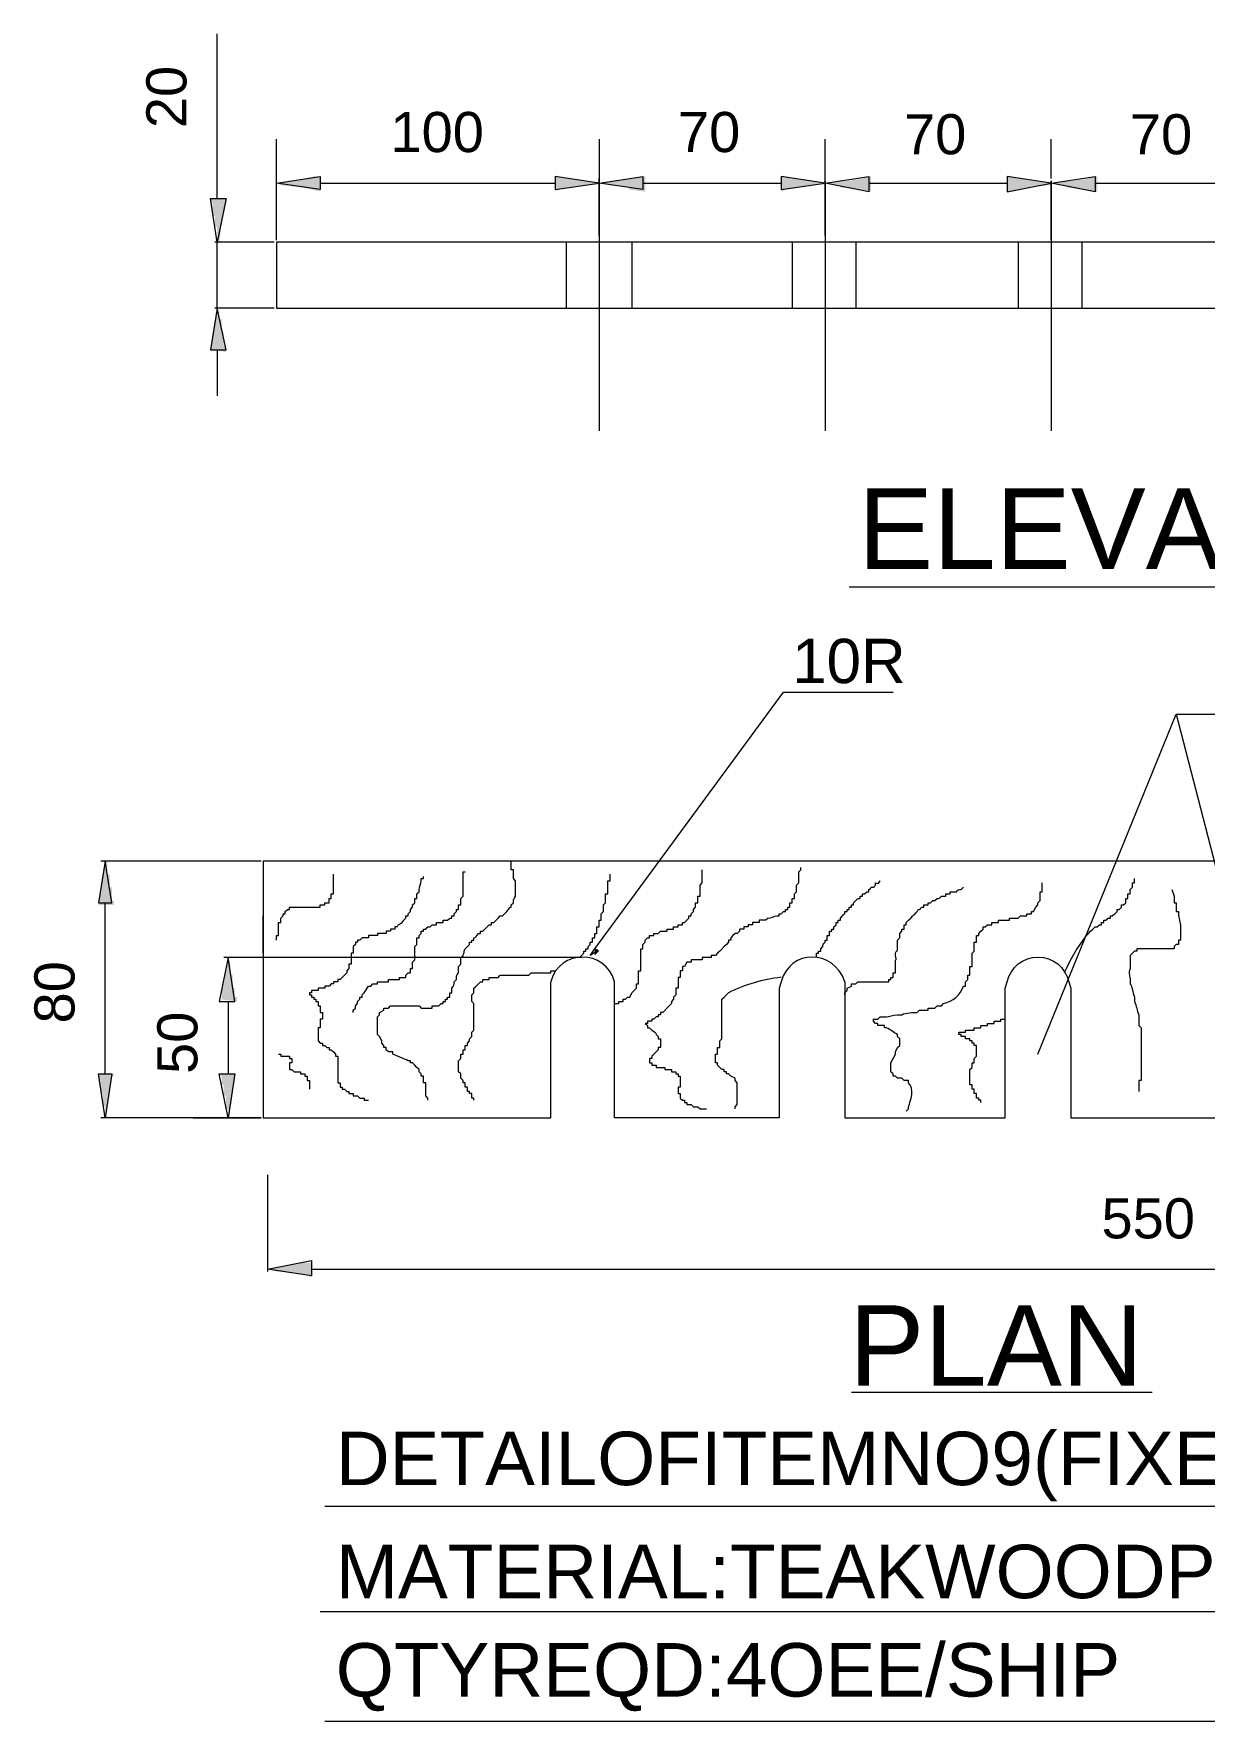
# Model space of a CAD drawing. Header units: millimetres. Extents: x -3009 to 55097, y -2803 to 5841.
# Drawn here: x 569 to 1744, y 1348 to 3043 of the extents above; entities that cross this region are included whole.
import ezdxf

# ---------------------------------------------------------------- set-up
doc = ezdxf.new("R2010")
doc.units = ezdxf.units.MM
for name, color, linetype in [('PDF2_Geometry', 7, 'Continuous'), ('PDF2_Solid Fills', 7, 'Continuous'), ('PDF2_Text', 7, 'Continuous')]:
    doc.layers.add(name, color=color, linetype=linetype)
doc.styles.add('PDF F1', font='arial.ttf')

msp = doc.modelspace()

# ---------------------------------------------------------------- hatches: boundary and pattern name
at = {"layer": 'PDF2_Solid Fills', "transparency": 33554559}
for points in [[(836.5, 2888.8), (856.3, 2884.9), (856.3, 2899.9), (849.7, 2899.9), (840.9, 2897.6), (832.1, 2895.4), (812.2, 2893.2), (816.7, 2891)], [(1107.5, 2897.6), (1094.3, 2899.9), (1092.1, 2899.9), (1092.1, 2885.2), (1096.5, 2886.6), (1123, 2891), (1138.4, 2893.2)], [(1167, 2886.6), (1182.5, 2884.4), (1182.5, 2899.9), (1178.1, 2899.9), (1164.8, 2897.6), (1149.4, 2895.4), (1136.2, 2893.2), (1149.4, 2891), (1164.8, 2888.8)], [(1319.1, 2884.4), (1323.5, 2886.6), (1354.4, 2891), (1363.2, 2892.8), (1363.2, 2893.5), (1345.5, 2895.4), (1330.1, 2897.6), (1323.5, 2899.9), (1319.1, 2899.9)], [(1396.2, 2886.6), (1409.4, 2884.4), (1409.4, 2899.9), (1405, 2899.9), (1400.6, 2897.6), (1385.2, 2895.4), (1363.2, 2893.2), (1376.4, 2891), (1378.6, 2888.8)], [(1546.1, 2884.4), (1568.1, 2888.8), (1587.9, 2891), (1590.2, 2892.1), (1590.2, 2893.5), (1570.3, 2895.4), (1559.3, 2897.6), (1550.5, 2899.9), (1546.1, 2899.9)], [(1605.6, 2888.8), (1636.4, 2884.4), (1636.4, 2899.9), (1632, 2899.9), (1627.6, 2897.6), (1612.2, 2895.4), (1590.2, 2893.2), (1603.4, 2891)], [(746.1, 2873.4), (748.3, 2873.4), (748.3, 2860.2), (750.5, 2860.2), (750.5, 2849.2), (752.7, 2849.2), (752.7, 2835.9), (754.9, 2835.9), (754.9, 2833.7), (755.1, 2833.7), (757.2, 2855.8), (759.4, 2864.6), (761.6, 2877.8), (746.1, 2877.8)], [(761.6, 2730.2), (759.4, 2730.2), (759.4, 2743.4), (757.2, 2743.4), (757.2, 2756.6), (754.9, 2756.6), (754.9, 2765.4), (752.7, 2765.4), (750.5, 2752.2), (746.1, 2725.8), (761.6, 2723.6)], [(649.2, 2172.6), (647, 2172.6), (647, 2185.9), (644.8, 2185.9), (644.8, 2199.1), (642.6, 2199.1), (642.6, 2212.3), (640.4, 2212.3), (638.2, 2196.9), (635.9, 2183.6), (633.7, 2172.6), (633.7, 2168.2), (649.2, 2168.2)], [(1136.2, 2121.9), (1134, 2124.1), (1131.8, 2124.1), (1131.8, 2117.5)], [(766, 2097.7), (766, 2110.9), (763.8, 2110.9), (761.6, 2099.9), (759.4, 2088.9), (757.2, 2080.1), (757.2, 2073.2), (772.6, 2071.3), (772.6, 2075.7), (770.4, 2075.7), (770.4, 2084.5), (768.2, 2084.5), (768.2, 2097.7)], [(647, 1994.1), (649.2, 1998.5), (633.7, 1998.5), (633.7, 1991.9), (635.9, 1991.9), (635.9, 1978.7), (638.2, 1978.7), (638.2, 1965.5), (640.4, 1965.5), (640.4, 1952.3), (642.6, 1967.7)], [(768.2, 1983.1), (770.4, 1994.1), (770.4, 1998.5), (754.9, 1998.5), (757.2, 1996.3), (757.2, 1987.5), (759.4, 1987.5), (759.4, 1976.5), (761.6, 1976.5), (761.6, 1963.3), (763.8, 1963.3), (763.8, 1952.3), (766, 1969.9)], [(836.5, 1809), (823.3, 1806.8), (816.7, 1804.6), (803.4, 1802.7), (803.4, 1802), (812.2, 1800.2), (834.3, 1798), (845.3, 1795.8), (847.5, 1793.6), (847.5, 1809)]]:
    msp.add_hatch(color=256, dxfattribs=at).paths.add_polyline_path(points)

# ---------------------------------------------------------------- linework, layer by layer
at = {"layer": 'PDF2_Geometry', "lineweight": 13}
for points in [[(752.7, 2877.8), (752.7, 3043.1)], [(812.2, 2835.9), (812.2, 2897.6), (812.2, 2937.3)], [(1136.2, 2937.3), (1136.2, 2897.6), (1136.2, 2835.9), (1136.2, 2644.2)], [(1363.2, 2840.4), (1363.2, 2897.6), (1363.2, 2937.3)], [(1590.2, 2897.6), (1590.2, 2937.3)], [(856.3, 2893.2), (1092.1, 2893.2)], [(1136.2, 2840.4), (1136.2, 2897.6)], [(1180.3, 2893.2), (1319.1, 2893.2)], [(1363.2, 2895.4), (1363.2, 2835.9), (1363.2, 2644.2)], [(1407.2, 2893.2), (1546.1, 2893.2)], [(1590.2, 2835.9), (1590.2, 2895.4), (1590.2, 2835.9), (1590.2, 2644.2)], [(1634.2, 2893.2), (1773.1, 2893.2)], [(810, 2833.7), (750.5, 2833.7)], [(752.7, 2767.6), (752.7, 2833.7)], [(1103.1, 2833.7), (1103.1, 2767.6)], [(1169.2, 2833.7), (1169.2, 2767.6)], [(1330.1, 2833.7), (1330.1, 2767.6)], [(1394, 2833.7), (1394, 2767.6)], [(1557.1, 2833.7), (1557.1, 2767.6)], [(1621, 2833.7), (1621, 2767.6)], [(810, 2767.6), (750.5, 2767.6)], [(752.7, 2725.8), (752.7, 2679.5)], [(1387.4, 2487.8), (2068.4, 2487.8)], [(1131.8, 2124.1), (1321.3, 2382), (1431.5, 2382)], [(1576.9, 2018.4), (1715.8, 2359.9), (1803.9, 2018.4)], [(1715.8, 2359.9), (2352.6, 2359.9)], [(796.8, 2212.3), (635.9, 2212.3)], [(2581.8, 2212.3), (799, 2212.3), (799, 1954.5), (1087.7, 1954.5), (1087.7, 2018.4), (1087.7, 2084.5), (1087.7, 2091.1)], [(1052.4, 2185.9), (1052.4, 2190.3), (1052.4, 2192.5), (1050.2, 2194.7), (1050.2, 2196.9), (1050.2, 2199.1), (1050.2, 2201.3), (1050.2, 2203.5), (1048, 2203.5), (1048, 2205.7), (1048, 2207.9), (1048, 2210.1), (1048, 2212.3), (1045.8, 2212.3)], [(1178.1, 2119.7), (1178.1, 2121.9), (1178.1, 2124.1), (1180.3, 2124.1), (1180.3, 2126.4), (1180.3, 2128.6), (1182.5, 2130.8), (1182.5, 2133), (1184.7, 2135.2), (1186.9, 2135.2), (1186.9, 2137.4), (1189.1, 2137.4), (1191.3, 2137.4), (1191.3, 2139.6), (1193.5, 2139.6), (1195.7, 2139.6), (1197.9, 2141.8), (1200.1, 2141.8), (1202.3, 2141.8), (1204.5, 2141.8), (1204.5, 2144), (1206.7, 2144), (1208.9, 2144), (1211.1, 2144), (1211.1, 2146.2), (1213.3, 2146.2), (1215.5, 2146.2), (1215.5, 2148.4), (1217.7, 2148.4), (1219.9, 2148.4), (1219.9, 2150.6), (1222.1, 2150.6), (1226.5, 2155), (1226.5, 2157.2), (1228.7, 2157.2), (1228.7, 2159.4), (1230.9, 2161.6), (1230.9, 2163.8), (1233.2, 2166), (1233.2, 2168.2), (1233.2, 2170.4), (1235.4, 2170.4), (1235.4, 2172.6), (1235.4, 2174.8), (1235.4, 2177), (1237.6, 2177), (1237.6, 2179.2), (1237.6, 2181.4), (1237.6, 2183.6), (1237.6, 2185.9), (1237.6, 2188.1), (1239.8, 2190.3), (1239.8, 2192.5), (1239.8, 2194.7), (1239.8, 2196.9), (1239.8, 2199.1), (1239.8, 2203.5)], [(1314.7, 2157.2), (1316.9, 2157.2), (1316.9, 2159.4), (1319.1, 2159.4), (1321.3, 2161.6), (1323.5, 2161.6), (1323.5, 2163.8), (1325.7, 2163.8), (1325.7, 2166), (1327.9, 2166), (1327.9, 2168.2), (1327.9, 2170.4), (1330.1, 2170.4), (1330.1, 2172.6), (1330.1, 2174.8), (1332.3, 2174.8), (1332.3, 2177), (1332.3, 2179.2), (1334.5, 2181.4), (1334.5, 2183.6), (1334.5, 2185.9), (1334.5, 2188.1), (1336.7, 2190.3), (1336.7, 2192.5), (1336.7, 2194.7), (1336.7, 2199.1), (1336.7, 2201.3), (1338.9, 2203.5), (1338.9, 2205.7)], [(851.9, 2166), (856.3, 2166), (856.3, 2168.2), (858.5, 2168.2), (860.7, 2168.2), (860.7, 2170.4), (862.9, 2170.4), (865.1, 2170.4), (865.1, 2172.6), (865.1, 2174.8), (867.3, 2174.8), (867.3, 2177), (867.3, 2179.2), (869.5, 2179.2), (869.5, 2181.4), (869.5, 2183.6), (869.5, 2185.9), (869.5, 2188.1), (869.5, 2194.7), (869.5, 2199.1)], [(889.4, 2060.2), (889.4, 2062.4), (891.6, 2064.6), (891.6, 2066.9), (893.8, 2069.1), (893.8, 2071.3), (896, 2073.5), (896, 2075.7), (898.2, 2075.7), (898.2, 2077.9), (900.4, 2080.1), (904.8, 2086.7), (907, 2086.7), (909.2, 2088.9), (911.4, 2088.9), (913.6, 2088.9), (913.6, 2091.1), (915.8, 2091.1), (918, 2091.1), (920.2, 2091.1), (922.4, 2091.1), (924.6, 2091.1), (924.6, 2093.3), (926.8, 2093.3), (929, 2093.3), (931.2, 2093.3), (933.4, 2093.3), (935.7, 2093.3), (935.7, 2095.5), (937.9, 2095.5), (940.1, 2095.5), (942.3, 2095.5), (942.3, 2097.7), (944.5, 2099.9), (946.7, 2099.9), (946.7, 2102.1), (946.7, 2104.3), (948.9, 2104.3), (948.9, 2106.5), (948.9, 2108.7), (948.9, 2110.9), (951.1, 2113.1), (951.1, 2115.3), (951.1, 2117.5), (951.1, 2119.7), (951.1, 2124.1), (951.1, 2126.4), (953.3, 2128.6), (953.3, 2130.8), (953.3, 2133), (953.3, 2135.2), (955.5, 2135.2), (955.5, 2137.4), (957.7, 2139.6), (957.7, 2141.8), (959.9, 2141.8), (959.9, 2144), (962.1, 2144), (964.3, 2146.2), (966.5, 2146.2), (968.7, 2148.4), (970.9, 2148.4), (973.1, 2148.4), (973.1, 2150.6), (975.3, 2150.6), (977.5, 2150.6), (979.7, 2150.6), (979.7, 2152.8), (981.9, 2152.8), (984.1, 2152.8), (986.3, 2155), (988.5, 2155), (988.5, 2157.2), (990.7, 2157.2), (990.7, 2159.4), (992.9, 2161.6), (992.9, 2163.8), (995.2, 2163.8), (995.2, 2166), (995.2, 2168.2), (997.4, 2168.2), (997.4, 2170.4), (997.4, 2172.6), (997.4, 2174.8), (999.6, 2177), (999.6, 2179.2), (999.6, 2183.6), (999.6, 2190.3)], [(957.7, 2192.5), (957.7, 2194.7), (959.9, 2194.7), (959.9, 2196.9)], [(999.6, 2194.7), (999.6, 2201.3), (1001.8, 2201.3)], [(1116.4, 2115.3), (1118.6, 2117.5), (1120.8, 2119.7), (1120.8, 2121.9), (1123, 2121.9), (1123, 2124.1), (1125.2, 2124.1), (1125.2, 2126.4), (1127.4, 2128.6), (1127.4, 2130.8), (1129.6, 2130.8), (1129.6, 2133), (1129.6, 2135.2), (1131.8, 2135.2), (1131.8, 2137.4), (1131.8, 2139.6), (1134, 2139.6), (1134, 2141.8), (1134, 2144), (1134, 2146.2), (1136.2, 2146.2), (1136.2, 2148.4), (1136.2, 2150.6), (1136.2, 2152.8), (1138.4, 2152.8), (1138.4, 2155), (1138.4, 2157.2), (1138.4, 2159.4), (1140.6, 2161.6), (1140.6, 2163.8), (1140.6, 2166), (1140.6, 2168.2), (1142.8, 2170.4), (1142.8, 2172.6), (1142.8, 2174.8), (1142.8, 2177), (1142.8, 2179.2), (1145, 2179.2), (1145, 2181.4), (1145, 2183.6), (1145, 2185.9), (1145, 2188.1), (1145, 2190.3), (1145, 2192.5), (1147.2, 2192.5), (1147.2, 2194.7), (1147.2, 2196.9), (1147.2, 2199.1)], [(1413.9, 2188.1), (1413.9, 2190.3)], [(1418.3, 2192.5), (1418.3, 2192.5)], [(1502, 2086.7), (1504.2, 2086.7), (1504.2, 2088.9), (1504.2, 2091.1), (1506.4, 2093.3), (1506.4, 2095.5), (1506.4, 2097.7), (1508.6, 2097.7), (1508.6, 2099.9), (1508.6, 2102.1), (1508.6, 2104.3), (1508.6, 2106.5), (1510.8, 2106.5), (1510.8, 2108.7), (1510.8, 2110.9), (1510.8, 2113.1), (1510.8, 2117.5), (1510.8, 2119.7), (1513, 2121.9), (1513, 2124.1), (1513, 2126.4), (1513, 2128.6), (1513, 2130.8), (1515.2, 2130.8), (1515.2, 2133), (1515.2, 2135.2), (1515.2, 2137.4), (1517.4, 2137.4), (1517.4, 2139.6), (1519.6, 2141.8), (1521.8, 2144), (1521.8, 2146.2), (1524, 2146.2), (1526.2, 2148.4), (1528.4, 2148.4), (1530.7, 2148.4), (1530.7, 2150.6), (1532.9, 2150.6), (1535.1, 2150.6), (1537.3, 2150.6), (1537.3, 2152.8), (1539.5, 2152.8), (1541.7, 2152.8), (1543.9, 2152.8), (1546.1, 2152.8), (1548.3, 2152.8), (1548.3, 2155), (1550.5, 2155), (1552.7, 2155), (1554.9, 2155), (1557.1, 2155), (1559.3, 2157.2), (1561.5, 2157.2), (1563.7, 2157.2), (1565.9, 2157.2), (1565.9, 2159.4), (1568.1, 2159.4), (1570.3, 2159.4), (1570.3, 2161.6), (1572.5, 2161.6), (1574.7, 2166), (1576.9, 2168.2), (1576.9, 2170.4), (1579.1, 2172.6), (1579.1, 2174.8), (1579.1, 2177), (1579.1, 2179.2), (1579.1, 2181.4), (1581.3, 2181.4), (1581.3, 2188.1), (1581.3, 2190.3)], [(1654.1, 2159.4), (1656.3, 2161.6), (1656.3, 2163.8), (1658.5, 2163.8), (1660.7, 2166), (1660.7, 2168.2), (1662.9, 2168.2), (1665.1, 2170.4), (1665.1, 2172.6), (1665.1, 2174.8), (1667.3, 2174.8), (1667.3, 2177), (1667.3, 2179.2), (1669.5, 2179.2), (1669.5, 2181.4), (1669.5, 2183.6), (1671.7, 2185.9), (1671.7, 2188.1), (1671.7, 2190.3), (1673.9, 2190.3), (1673.9, 2192.5), (1673.9, 2194.7)], [(640.4, 1998.5), (640.4, 2170.4)], [(940.1, 2152.8), (942.3, 2155), (942.3, 2157.2), (944.5, 2157.2), (944.5, 2159.4), (946.7, 2161.6), (946.7, 2163.8), (948.9, 2166), (948.9, 2168.2), (951.1, 2170.4), (951.1, 2172.6), (951.1, 2174.8), (953.3, 2174.8), (953.3, 2177), (953.3, 2179.2), (955.5, 2181.4), (955.5, 2183.6)], [(1048, 2166), (1048, 2168.2), (1050.2, 2170.4), (1050.2, 2172.6)], [(1052.4, 2177), (1052.4, 2179.2)], [(1383, 2159.4), (1383, 2161.6), (1385.2, 2161.6), (1385.2, 2163.8), (1387.4, 2163.8), (1387.4, 2166), (1389.6, 2166), (1389.6, 2168.2), (1391.8, 2168.2), (1391.8, 2170.4), (1396.2, 2174.8), (1398.4, 2174.8), (1398.4, 2177), (1400.6, 2177), (1400.6, 2179.2), (1402.8, 2179.2), (1405, 2181.4), (1407.2, 2181.4), (1407.2, 2183.6)], [(1409.4, 2185.9), (1411.7, 2185.9)], [(1460.1, 2166), (1462.3, 2166), (1462.3, 2168.2), (1464.5, 2168.2), (1466.7, 2168.2), (1466.7, 2170.4), (1468.9, 2170.4), (1471.2, 2172.6), (1473.4, 2172.6), (1475.6, 2174.8)], [(1480, 2177), (1482.2, 2177), (1484.4, 2177), (1484.4, 2179.2), (1486.6, 2179.2), (1488.8, 2179.2), (1488.8, 2181.4), (1491, 2181.4), (1493.2, 2181.4), (1495.4, 2181.4)], [(1499.8, 2183.6), (1502, 2185.9)], [(1711.4, 2183.6), (1713.6, 2177), (1713.6, 2172.6), (1713.6, 2170.4), (1715.8, 2170.4), (1715.8, 2168.2), (1715.8, 2166), (1715.8, 2163.8), (1715.8, 2161.6), (1718, 2161.6), (1718, 2159.4)], [(799, 2119.7), (799, 2157.2)], [(814.4, 2146.2), (814.4, 2148.4), (814.4, 2150.6), (816.7, 2150.6), (816.7, 2152.8), (816.7, 2155), (818.9, 2157.2), (818.9, 2159.4), (821.1, 2159.4), (821.1, 2161.6), (823.3, 2163.8), (825.5, 2163.8), (825.5, 2166), (827.7, 2166), (829.9, 2166), (832.1, 2166), (834.3, 2166)], [(843.1, 2166), (845.3, 2166)], [(1034.8, 2155), (1037, 2157.2), (1039.2, 2157.2)], [(1043.6, 2161.6), (1043.6, 2161.6)], [(1305.9, 2155), (1303.7, 2152.8), (1301.5, 2152.8), (1299.3, 2152.8), (1297.1, 2152.8), (1297.1, 2150.6), (1294.9, 2150.6), (1292.7, 2150.6), (1290.4, 2150.6), (1290.4, 2148.4), (1288.2, 2148.4), (1286, 2148.4), (1286, 2146.2), (1283.8, 2146.2), (1281.6, 2146.2), (1281.6, 2144), (1279.4, 2144), (1277.2, 2144), (1277.2, 2141.8), (1275, 2139.6), (1272.8, 2139.6), (1270.6, 2137.4), (1268.4, 2135.2), (1268.4, 2133), (1266.2, 2133), (1266.2, 2130.8), (1264, 2128.6), (1261.8, 2126.4), (1257.4, 2121.9), (1255.2, 2119.7), (1253, 2117.5), (1250.8, 2117.5), (1248.6, 2117.5), (1248.6, 2115.3), (1246.4, 2115.3), (1244.2, 2115.3), (1242, 2115.3), (1239.8, 2115.3), (1239.8, 2113.1), (1237.6, 2113.1), (1233.2, 2113.1), (1230.9, 2113.1), (1228.7, 2113.1), (1228.7, 2110.9), (1226.5, 2110.9), (1224.3, 2110.9), (1222.1, 2106.5), (1219.9, 2106.5), (1219.9, 2104.3), (1219.9, 2102.1), (1217.7, 2102.1), (1217.7, 2099.9), (1217.7, 2097.7), (1217.7, 2095.5), (1215.5, 2095.5), (1215.5, 2093.3), (1215.5, 2091.1), (1215.5, 2088.9), (1215.5, 2086.7), (1215.5, 2084.5), (1213.3, 2084.5), (1213.3, 2082.3), (1213.3, 2080.1), (1213.3, 2077.9), (1211.1, 2075.7), (1211.1, 2073.5), (1208.9, 2071.3), (1208.9, 2069.1), (1206.7, 2066.9), (1200.1, 2060.2), (1197.9, 2060.2), (1197.9, 2058), (1195.7, 2058), (1195.7, 2055.8), (1193.5, 2055.8), (1191.3, 2053.6), (1189.1, 2053.6), (1189.1, 2051.4), (1186.9, 2051.4), (1184.7, 2051.4), (1184.7, 2049.2), (1182.5, 2049.2), (1184.7, 2047), (1184.7, 2044.8), (1186.9, 2044.8)], [(1363.2, 2130.8), (1363.2, 2133), (1365.4, 2133), (1365.4, 2135.2), (1365.4, 2137.4), (1367.6, 2137.4), (1367.6, 2139.6), (1367.6, 2141.8), (1369.8, 2141.8), (1369.8, 2144), (1372, 2144), (1372, 2146.2), (1374.2, 2148.4), (1374.2, 2150.6), (1376.4, 2150.6), (1376.4, 2152.8), (1378.6, 2152.8), (1378.6, 2155), (1380.8, 2157.2)], [(1435.9, 2124.1), (1435.9, 2126.4), (1435.9, 2128.6), (1435.9, 2130.8), (1435.9, 2133), (1438.1, 2135.2), (1438.1, 2137.4), (1438.1, 2139.6), (1440.3, 2141.8), (1440.3, 2144), (1442.5, 2144), (1442.5, 2146.2), (1442.5, 2148.4), (1444.7, 2148.4), (1444.7, 2150.6), (1446.9, 2152.8), (1449.1, 2155), (1451.3, 2157.2)], [(1455.7, 2161.6), (1455.7, 2161.6)], [(1627.6, 2139.6), (1629.8, 2141.8), (1632, 2144), (1634.2, 2146.2), (1636.4, 2146.2), (1638.6, 2148.4), (1640.8, 2148.4), (1640.8, 2150.6), (1643, 2150.6), (1643, 2152.8), (1645.2, 2152.8), (1647.4, 2155), (1649.7, 2155), (1649.7, 2157.2), (1651.9, 2157.2)], [(812.2, 2133), (812.2, 2137.4), (814.4, 2137.4), (814.4, 2139.6)], [(933.4, 2146.2), (931.2, 2146.2), (931.2, 2144), (929, 2144), (926.8, 2144), (926.8, 2141.8), (924.6, 2141.8), (922.4, 2141.8), (922.4, 2139.6), (920.2, 2139.6), (918, 2139.6), (915.8, 2139.6), (913.6, 2139.6), (913.6, 2137.4), (911.4, 2137.4), (909.2, 2137.4), (907, 2137.4), (904.8, 2137.4), (904.8, 2135.2), (902.6, 2135.2), (900.4, 2135.2), (898.2, 2135.2), (896, 2133), (893.8, 2133), (893.8, 2130.8), (891.6, 2130.8), (891.6, 2128.6), (889.4, 2126.4), (889.4, 2124.1), (889.4, 2121.9), (889.4, 2119.7), (887.2, 2119.7), (887.2, 2117.5), (887.2, 2115.3), (887.2, 2113.1), (887.2, 2110.9), (887.2, 2108.7), (885, 2108.7), (885, 2106.5), (885, 2104.3), (882.8, 2102.1), (882.8, 2099.9), (880.6, 2097.7), (878.4, 2095.5), (876.2, 2093.3), (873.9, 2093.3), (873.9, 2091.1), (871.7, 2091.1), (869.5, 2091.1), (869.5, 2088.9), (867.3, 2088.9), (865.1, 2086.7), (862.9, 2086.7), (860.7, 2086.7), (860.7, 2084.5), (858.5, 2084.5), (856.3, 2084.5), (854.1, 2084.5), (854.1, 2082.3), (851.9, 2082.3), (849.7, 2082.3), (847.5, 2082.3), (847.5, 2080.1), (845.3, 2080.1), (845.3, 2077.9), (847.5, 2077.9), (847.5, 2075.7), (849.7, 2075.7), (849.7, 2073.5), (851.9, 2073.5), (851.9, 2071.3), (854.1, 2071.3), (854.1, 2069.1), (854.1, 2066.9), (856.3, 2066.9), (856.3, 2064.6), (856.3, 2062.4), (856.3, 2060.2), (858.5, 2060.2), (858.5, 2053.6), (856.3, 2053.6), (856.3, 2051.4), (856.3, 2049.2), (856.3, 2047), (856.3, 2044.8), (854.1, 2044.8), (854.1, 2042.6), (854.1, 2038.2)], [(1015, 2139.6), (1017.2, 2139.6), (1017.2, 2141.8), (1019.4, 2141.8), (1021.6, 2144), (1023.8, 2146.2), (1026, 2148.4), (1028.2, 2148.4), (1028.2, 2150.6), (1030.4, 2150.6)], [(1720.2, 2146.2), (1720.2, 2144), (1720.2, 2137.4), (1720.2, 2135.2), (1720.2, 2133), (1718, 2133), (1718, 2130.8), (1718, 2128.6), (1715.8, 2128.6), (1713.6, 2126.4), (1713.6, 2124.1), (1711.4, 2124.1), (1709.2, 2124.1), (1698.1, 2124.1), (1695.9, 2124.1)], [(1001.8, 2124.1), (1004, 2126.4), (1006.2, 2128.6), (1006.2, 2130.8), (1008.4, 2130.8), (1008.4, 2133), (1010.6, 2133), (1010.6, 2135.2)], [(1354.4, 2115.3), (1354.4, 2117.5), (1354.4, 2119.7), (1356.6, 2119.7), (1356.6, 2121.9), (1358.8, 2121.9), (1358.8, 2124.1), (1361, 2126.4)], [(1684.9, 2124.1), (1678.3, 2124.1), (1676.1, 2124.1), (1676.1, 2121.9), (1673.9, 2121.9), (1671.7, 2119.7), (1669.5, 2117.5), (1669.5, 2115.3), (1669.5, 2113.1), (1669.5, 2104.3)], [(1118.6, 2115.3), (759.4, 2115.3)], [(995.2, 2099.9), (995.2, 2102.1), (995.2, 2104.3), (995.2, 2106.5), (997.4, 2108.7), (997.4, 2110.9), (997.4, 2113.1), (997.4, 2115.3), (999.6, 2117.5)], [(1010.6, 1972.1), (1010.6, 1974.3), (1008.4, 1974.3), (1008.4, 1976.5), (1008.4, 1978.7), (1006.2, 1978.7), (1006.2, 1980.9), (1004, 1980.9), (1004, 1983.1), (1004, 1985.3), (1001.8, 1985.3), (1001.8, 1987.5), (1001.8, 1989.7), (999.6, 1989.7), (999.6, 1991.9), (997.4, 1994.1), (997.4, 1996.3), (997.4, 1998.5), (995.2, 2000.7), (995.2, 2002.9), (995.2, 2009.6), (995.2, 2011.8), (997.4, 2014), (997.4, 2016.2), (997.4, 2018.4), (999.6, 2018.4), (999.6, 2020.6), (999.6, 2022.8), (1001.8, 2022.8), (1001.8, 2025), (1001.8, 2027.2), (1004, 2027.2), (1004, 2029.4), (1006.2, 2031.6), (1006.2, 2033.8), (1008.4, 2036), (1008.4, 2038.2), (1008.4, 2040.4), (1010.6, 2042.6), (1010.6, 2044.8), (1010.6, 2047), (1010.6, 2049.2), (1010.6, 2058), (1010.6, 2062.4), (1010.6, 2064.6), (1010.6, 2069.1), (1008.4, 2071.3), (1008.4, 2077.9), (1010.6, 2080.1), (1010.6, 2082.3), (1010.6, 2084.5), (1012.8, 2086.7), (1015, 2088.9), (1017.2, 2091.1), (1019.4, 2091.1), (1019.4, 2093.3), (1021.6, 2093.3), (1023.8, 2093.3), (1026, 2093.3), (1026, 2095.5), (1028.2, 2095.5), (1030.4, 2095.5), (1032.6, 2095.5), (1034.8, 2095.5), (1037, 2097.7), (1041.4, 2097.7), (1043.6, 2097.7), (1048, 2097.7), (1050.2, 2097.7), (1056.9, 2097.7), (1059.1, 2097.7), (1065.7, 2097.7), (1067.9, 2099.9), (1072.3, 2099.9), (1074.5, 2099.9), (1078.9, 2099.9), (1081.1, 2099.9), (1085.5, 2099.9), (1087.7, 2099.9), (1087.7, 2102.1), (1089.9, 2102.1), (1092.1, 2102.1)], [(1151.6, 2069.1), (1153.8, 2069.1), (1156, 2069.1), (1156, 2071.3), (1158.2, 2071.3), (1160.4, 2071.3), (1160.4, 2073.5), (1162.6, 2073.5), (1164.8, 2075.7), (1167, 2075.7), (1169.2, 2080.1), (1171.4, 2082.3), (1173.7, 2084.5), (1173.7, 2086.7), (1173.7, 2088.9), (1175.9, 2088.9), (1175.9, 2091.1), (1175.9, 2093.3), (1175.9, 2097.7), (1175.9, 2102.1), (1178.1, 2102.1), (1178.1, 2110.9), (1178.1, 2113.1)], [(1422.7, 2091.1), (1424.9, 2091.1), (1427.1, 2091.1), (1427.1, 2093.3), (1429.3, 2093.3), (1429.3, 2095.5), (1431.5, 2095.5), (1431.5, 2097.7), (1431.5, 2099.9), (1433.7, 2099.9), (1433.7, 2102.1), (1433.7, 2104.3), (1433.7, 2106.5), (1433.7, 2110.9)], [(1433.7, 2117.5), (1433.7, 2117.5)], [(964.3, 2064.6), (968.7, 2064.6), (968.7, 2066.9), (970.9, 2066.9), (973.1, 2066.9), (975.3, 2066.9), (977.5, 2069.1), (979.7, 2069.1), (979.7, 2071.3), (981.9, 2071.3), (981.9, 2073.5), (984.1, 2073.5), (984.1, 2075.7), (986.3, 2075.7), (986.3, 2077.9), (986.3, 2080.1), (988.5, 2080.1), (988.5, 2082.3), (988.5, 2084.5)], [(990.7, 2091.1), (992.9, 2093.3)], [(1319.1, 2091.1), (1316.9, 2084.5), (1316.9, 2018.4), (1316.9, 1954.5), (1156, 1954.5), (1151.6, 1954.5), (1151.6, 2018.4), (1151.6, 2084.5), (1151.6, 2091.1)], [(1383, 2077.9), (1383, 2080.1), (1385.2, 2082.3), (1385.2, 2084.5), (1389.6, 2086.7), (1389.6, 2088.9), (1391.8, 2088.9), (1394, 2088.9), (1396.2, 2091.1), (1398.4, 2091.1), (1400.6, 2091.1), (1405, 2091.1), (1407.2, 2091.1), (1413.9, 2091.1)], [(1669.5, 2093.3), (1669.5, 2091.1), (1669.5, 2088.9)], [(763.8, 2071.3), (763.8, 1998.5)], [(1259.6, 2069.1), (1259.6, 2071.3), (1259.6, 2073.5), (1261.8, 2075.7), (1264, 2077.9)], [(1455.7, 2060.2), (1457.9, 2062.4), (1460.1, 2062.4), (1462.3, 2062.4), (1464.5, 2062.4), (1466.7, 2062.4), (1466.7, 2064.6), (1468.9, 2064.6), (1471.2, 2064.6), (1473.4, 2064.6), (1475.6, 2066.9), (1477.8, 2066.9), (1480, 2066.9), (1482.2, 2069.1)], [(1673.9, 2075.7), (1673.9, 2073.5), (1673.9, 2071.3)], [(929, 2018.4), (929, 2020.6), (926.8, 2020.6), (924.6, 2020.6), (922.4, 2022.8), (922.4, 2025), (920.2, 2025), (920.2, 2027.2), (918, 2029.4), (918, 2031.6), (915.8, 2036), (913.6, 2038.2), (913.6, 2040.4), (913.6, 2042.6), (913.6, 2044.8), (913.6, 2049.2), (913.6, 2053.6), (913.6, 2055.8), (915.8, 2058), (915.8, 2060.2), (920.2, 2062.4), (920.2, 2064.6), (922.4, 2064.6), (924.6, 2064.6), (926.8, 2066.9), (931.2, 2066.9), (933.4, 2066.9)], [(953.3, 2066.9), (955.5, 2066.9), (957.7, 2064.6)], [(1259.6, 2053.6), (1259.6, 2055.8), (1259.6, 2058), (1259.6, 2064.6)], [(1424.9, 2044.8), (1422.7, 2044.8), (1422.7, 2047), (1420.5, 2047), (1418.3, 2047), (1416.1, 2047), (1416.1, 2049.2), (1413.9, 2049.2), (1411.7, 2051.4), (1411.7, 2053.6), (1413.9, 2053.6), (1416.1, 2053.6), (1418.3, 2055.8), (1420.5, 2055.8), (1422.7, 2055.8), (1424.9, 2055.8)], [(1435.9, 2058), (1438.1, 2058), (1440.3, 2058)], [(1497.6, 2038.2), (1497.6, 2040.4), (1499.8, 2040.4), (1502, 2040.4), (1504.2, 2040.4), (1504.2, 2042.6), (1506.4, 2042.6), (1508.6, 2042.6), (1510.8, 2042.6), (1513, 2042.6), (1513, 2044.8), (1515.2, 2044.8), (1517.4, 2044.8), (1519.6, 2044.8), (1519.6, 2047), (1521.8, 2047), (1524, 2047), (1526.2, 2047), (1526.2, 2049.2), (1528.4, 2049.2), (1530.7, 2049.2), (1532.9, 2049.2), (1532.9, 2051.4), (1535.1, 2051.4), (1537.3, 2051.4), (1539.5, 2051.4), (1539.5, 2053.6), (1541.7, 2053.6), (1543.9, 2053.6), (1543.9, 2055.8)], [(1678.3, 2058), (1678.3, 2055.8), (1678.3, 2053.6), (1678.3, 2051.4), (1678.3, 2049.2), (1678.3, 2047), (1680.5, 2044.8), (1680.5, 2042.6), (1680.5, 2040.4), (1680.5, 2036), (1680.5, 2033.8)], [(854.1, 2033.8), (854.1, 2031.6), (856.3, 2029.4), (858.5, 2029.4), (858.5, 2027.2), (860.7, 2027.2), (862.9, 2025), (865.1, 2025), (865.1, 2022.8), (867.3, 2022.8), (869.5, 2020.6), (871.7, 2018.4), (871.7, 2016.2), (873.9, 2016.2), (873.9, 2014), (873.9, 2011.8)], [(1189.1, 2042.6), (1189.1, 2042.6)], [(1193.5, 2038.2), (1195.7, 2036), (1195.7, 2033.8), (1197.9, 2033.8), (1197.9, 2031.6), (1197.9, 2027.2), (1197.9, 2025), (1195.7, 2025), (1195.7, 2022.8), (1193.5, 2020.6), (1191.3, 2018.4)], [(1275, 1983.1), (1275, 1985.3), (1275, 1987.5), (1275, 1989.7), (1272.8, 1991.9), (1272.8, 1994.1), (1268.4, 1996.3), (1266.2, 1998.5), (1264, 1998.5), (1264, 2000.7), (1261.8, 2000.7), (1261.8, 2002.9), (1259.6, 2002.9), (1257.4, 2005.1), (1255.2, 2007.4), (1255.2, 2009.6), (1253, 2009.6), (1253, 2011.8), (1253, 2016.2), (1253, 2018.4), (1255.2, 2018.4), (1255.2, 2020.6), (1255.2, 2022.8), (1255.2, 2025), (1257.4, 2025), (1257.4, 2027.2), (1257.4, 2029.4), (1257.4, 2031.6), (1259.6, 2033.8), (1259.6, 2036), (1259.6, 2038.2), (1259.6, 2040.4)], [(1259.6, 2047), (1259.6, 2047)], [(1446.9, 1989.7), (1446.9, 1991.9), (1444.7, 1991.9), (1442.5, 1991.9), (1440.3, 1994.1), (1438.1, 1994.1), (1435.9, 1994.1), (1433.7, 1996.3), (1431.5, 1996.3), (1431.5, 1998.5), (1429.3, 2000.7), (1429.3, 2005.1), (1429.3, 2007.4), (1429.3, 2009.6), (1433.7, 2018.4), (1433.7, 2020.6), (1435.9, 2025), (1438.1, 2027.2), (1438.1, 2029.4), (1438.1, 2033.8), (1435.9, 2036), (1435.9, 2038.2)], [(1515.2, 2022.8), (1515.2, 2025), (1515.2, 2027.2), (1513, 2027.2), (1513, 2029.4), (1510.8, 2029.4), (1510.8, 2031.6), (1508.6, 2031.6), (1508.6, 2033.8), (1506.4, 2033.8), (1504.2, 2033.8), (1504.2, 2036), (1502, 2036), (1499.8, 2036), (1499.8, 2038.2), (1497.6, 2038.2)], [(814.4, 2018.4), (816.7, 2018.4), (816.7, 2016.2), (821.1, 2016.2), (823.3, 2016.2), (825.5, 2016.2), (825.5, 2014), (827.7, 2014), (827.7, 2011.8), (827.7, 2009.6), (825.5, 2009.6), (825.5, 2007.4), (825.5, 2002.9), (827.7, 2002.9), (829.9, 2000.7), (832.1, 2000.7), (834.3, 2000.7), (836.5, 2000.7), (836.5, 1998.5), (838.7, 1998.5), (840.9, 1998.5), (840.9, 1996.3), (843.1, 1996.3), (843.1, 1994.1), (843.1, 1991.9), (845.3, 1991.9)], [(1519.6, 1969.9), (1519.6, 1972.1), (1517.4, 1972.1), (1517.4, 1974.3), (1515.2, 1974.3), (1515.2, 1976.5), (1515.2, 1978.7), (1513, 1978.7), (1513, 1980.9), (1513, 1983.1), (1510.8, 1983.1), (1510.8, 1985.3), (1510.8, 1987.5), (1508.6, 1987.5), (1508.6, 1989.7), (1508.6, 1991.9), (1508.6, 1994.1), (1508.6, 1998.5), (1508.6, 2000.7), (1508.6, 2002.9), (1510.8, 2005.1), (1510.8, 2007.4), (1510.8, 2009.6), (1513, 2009.6), (1513, 2011.8), (1513, 2014), (1515.2, 2016.2), (1515.2, 2018.4)], [(1680.5, 2022.8), (1680.5, 2020.6)], [(873.9, 2005.1), (873.9, 2002.9)], [(964.3, 1972.1), (964.3, 1974.3), (962.1, 1976.5), (962.1, 1980.9), (962.1, 1983.1), (962.1, 1985.3), (962.1, 1987.5), (962.1, 1989.7), (959.9, 1989.7), (959.9, 1991.9), (959.9, 1994.1), (959.9, 1996.3), (957.7, 1996.3), (957.7, 1998.5), (955.5, 2000.7), (955.5, 2002.9), (953.3, 2005.1), (951.1, 2007.4), (948.9, 2009.6), (946.7, 2009.6), (946.7, 2011.8), (944.5, 2011.8)], [(1189.1, 2016.2), (1189.1, 2014), (1186.9, 2014), (1186.9, 2011.8), (1186.9, 2009.6), (1189.1, 2009.6), (1189.1, 2007.4), (1191.3, 2007.4), (1193.5, 2007.4), (1193.5, 2005.1), (1195.7, 2005.1), (1197.9, 2005.1), (1200.1, 2005.1), (1202.3, 2005.1), (1202.3, 2002.9), (1204.5, 2002.9), (1206.7, 2002.9), (1208.9, 2002.9), (1208.9, 2000.7), (1211.1, 2000.7), (1213.3, 2000.7), (1213.3, 1998.5), (1215.5, 1998.5), (1215.5, 1996.3), (1217.7, 1996.3), (1217.7, 1994.1), (1217.7, 1991.9)], [(1680.5, 2011.8), (1680.5, 2002.9), (1680.5, 1998.5), (1680.5, 1996.3), (1680.5, 1991.9), (1678.3, 1991.9), (1678.3, 1989.7), (1678.3, 1985.3), (1678.3, 1983.1), (1678.3, 1980.9)], [(845.3, 1983.1), (845.3, 1983.1)], [(873.9, 1996.3), (873.9, 1994.1), (873.9, 1991.9), (873.9, 1989.7), (876.2, 1989.7), (876.2, 1987.5), (876.2, 1985.3), (878.4, 1985.3), (878.4, 1983.1), (880.6, 1983.1), (882.8, 1980.9), (885, 1980.9), (885, 1978.7), (887.2, 1978.7), (889.4, 1978.7), (889.4, 1976.5), (891.6, 1976.5), (893.8, 1976.5), (896, 1974.3), (898.2, 1974.3), (900.4, 1974.3), (900.4, 1972.1), (902.6, 1972.1), (904.8, 1972.1)], [(1217.7, 1989.7), (1217.7, 1985.3), (1215.5, 1985.3), (1215.5, 1983.1)], [(1215.5, 1978.7), (1217.7, 1978.7), (1217.7, 1976.5), (1217.7, 1974.3), (1219.9, 1972.1), (1222.1, 1972.1), (1222.1, 1969.9), (1224.3, 1969.9), (1224.3, 1967.7), (1226.5, 1967.7), (1228.7, 1967.7), (1230.9, 1965.5), (1233.2, 1965.5), (1235.4, 1965.5), (1237.6, 1963.3), (1239.8, 1963.3), (1242, 1963.3), (1244.2, 1963.3)], [(1272.8, 1963.3), (1272.8, 1965.5), (1275, 1967.7), (1275, 1969.9), (1275, 1972.1), (1275, 1976.5), (1275, 1978.7)], [(794.6, 1954.5), (635.9, 1954.5)], [(728.5, 1954.5), (796.8, 1954.5), (759.4, 1954.5)], [(1444.7, 1961.1), (1446.9, 1963.3), (1446.9, 1965.5)], [(803.4, 1897.2), (803.4, 1800.2)], [(847.5, 1802.4), (2542.2, 1802.4)], [(1389.6, 1679), (1691.5, 1679)], [(860.7, 1564.4), (2625.9, 1564.4)], [(856.3, 1458.6), (2196.2, 1458.6)], [(860.7, 1348.4), (1788.5, 1348.4)]]:
    msp.add_lwpolyline(points, dxfattribs=at)
for points in [[(856.3, 2899.9), (856.3, 2886.6), (812.2, 2893.2)], [(1092.1, 2899.9), (1092.1, 2886.6), (1136.2, 2893.2)], [(1180.3, 2899.9), (1180.3, 2886.6), (1136.2, 2893.2)], [(1319.1, 2899.9), (1319.1, 2886.6), (1363.2, 2893.2)], [(1407.2, 2899.9), (1407.2, 2884.4), (1363.2, 2893.2)], [(1546.1, 2899.9), (1546.1, 2884.4), (1590.2, 2893.2)], [(1634.2, 2899.9), (1634.2, 2884.4), (1590.2, 2893.2)], [(746.1, 2877.8), (761.6, 2877.8), (752.7, 2833.7)], [(2595, 2767.6), (2595, 2833.7), (812.2, 2833.7), (812.2, 2767.6)], [(746.1, 2725.8), (761.6, 2725.8), (752.7, 2767.6)], [(633.7, 2170.4), (647, 2170.4), (640.4, 2212.3)], [(1134, 2121.9), (1127.4, 2117.5), (1131.8, 2124.1)], [(754.9, 2071.3), (770.4, 2071.3), (763.8, 2115.3)], [(633.7, 1998.5), (647, 1998.5), (640.4, 1954.5)], [(754.9, 1998.5), (770.4, 1998.5), (763.8, 1954.5)], [(847.5, 1811.2), (847.5, 1795.8), (803.4, 1802.4)]]:
    msp.add_lwpolyline(points, close=True, dxfattribs=at)
msp.add_lwpolyline([(1383, 2091.1), (1383, 2084.5), (1383, 2018.4), (1383, 1954.5), (1543.9, 1954.5), (1543.9, 2018.4), (1543.9, 2084.5), (1546.1, 2091.1, -0.80357), (1607.8, 2091.1), (1610, 2084.5), (1610, 2018.4), (1610, 1954.5), (1770.9, 1954.5)], format="xyb", dxfattribs=at)
for centre, radius, start, end in [((1764.2, 2030.5), 175.2, 142.4094, 156.6595), ((1337.7, 1933.2), 163.4, 96.5536, 115.9669)]:
    msp.add_arc(centre, radius, start, end, dxfattribs=at)
for points in [[(955.5, 2183.6), (955.5, 2185.9), (957.7, 2190.3), (957.7, 2192.5)], [(999.6, 2190.3), (999.6, 2192.5), (999.6, 2194.7), (999.6, 2194.7)], [(1411.7, 2185.9), (1413.9, 2188.1), (1411.7, 2185.9), (1413.9, 2188.1)], [(1413.9, 2190.3), (1416.1, 2190.3), (1416.1, 2188.1), (1418.3, 2192.5)], [(1050.2, 2172.6), (1050.2, 2172.6), (1050.2, 2174.8), (1052.4, 2177)], [(1052.4, 2179.2), (1052.4, 2181.4), (1052.4, 2183.6), (1052.4, 2185.9)], [(1407.2, 2183.6), (1409.4, 2185.9), (1407.2, 2181.4), (1409.4, 2185.9)], [(1475.6, 2174.8), (1477.8, 2174.8), (1477.8, 2174.8), (1480, 2177)], [(1495.4, 2181.4), (1495.4, 2183.6), (1497.6, 2183.6), (1499.8, 2183.6)], [(834.3, 2166), (836.5, 2166), (838.7, 2166), (843.1, 2166)], [(845.3, 2166), (847.5, 2166), (849.7, 2166), (851.9, 2166)], [(933.4, 2146.2), (935.7, 2150.6), (937.9, 2148.4), (940.1, 2152.8)], [(1030.4, 2150.6), (1030.4, 2150.6), (1032.6, 2152.8), (1034.8, 2155)], [(1039.2, 2157.2), (1039.2, 2157.2), (1041.4, 2159.4), (1043.6, 2161.6)], [(1043.6, 2161.6), (1045.8, 2163.8), (1045.8, 2166), (1048, 2166)], [(1305.9, 2155), (1308.1, 2155), (1312.5, 2157.2), (1314.7, 2157.2)], [(1380.8, 2157.2), (1383, 2159.4), (1378.6, 2157.2), (1383, 2159.4)], [(1451.3, 2157.2), (1453.5, 2159.4), (1453.5, 2159.4), (1455.7, 2161.6)], [(1455.7, 2161.6), (1457.9, 2166), (1457.9, 2161.6), (1460.1, 2166)], [(1651.9, 2157.2), (1651.9, 2159.4), (1651.9, 2157.2), (1654.1, 2159.4)], [(1718, 2159.4), (1718, 2155), (1720.2, 2150.6), (1720.2, 2146.2)], [(814.4, 2139.6), (814.4, 2141.8), (814.4, 2141.8), (814.4, 2146.2)], [(1010.6, 2135.2), (1012.8, 2135.2), (1012.8, 2137.4), (1015, 2139.6)], [(1625.4, 2137.4), (1625.4, 2137.4), (1625.4, 2137.4), (1627.6, 2139.6)], [(999.6, 2117.5), (1001.8, 2121.9), (999.6, 2119.7), (1001.8, 2124.1)], [(1151.6, 2091.1), (1142.8, 2124.1), (1096.5, 2124.1), (1087.7, 2091.1)], [(1178.1, 2113.1), (1178.1, 2117.5), (1178.1, 2117.5), (1178.1, 2119.7)], [(1383, 2091.1), (1372, 2124.1), (1327.9, 2124.1), (1319.1, 2091.1)], [(1361, 2126.4), (1361, 2128.6), (1361, 2128.6), (1363.2, 2130.8)], [(1433.7, 2117.5), (1433.7, 2124.1), (1435.9, 2119.7), (1435.9, 2124.1)], [(1695.9, 2124.1), (1691.5, 2124.1), (1687.1, 2124.1), (1684.9, 2124.1)], [(1433.7, 2110.9), (1433.7, 2115.3), (1435.9, 2110.9), (1433.7, 2117.5)], [(1669.5, 2104.3), (1667.3, 2099.9), (1669.5, 2095.5), (1669.5, 2093.3)], [(988.5, 2084.5), (990.7, 2086.7), (990.7, 2088.9), (990.7, 2091.1)], [(992.9, 2093.3), (992.9, 2095.5), (992.9, 2097.7), (995.2, 2099.9)], [(1413.9, 2091.1), (1416.1, 2091.1), (1418.3, 2091.1), (1422.7, 2091.1)], [(1482.2, 2069.1), (1491, 2071.3), (1499.8, 2077.9), (1502, 2086.7)], [(1669.5, 2088.9), (1671.7, 2086.7), (1671.7, 2080.1), (1673.9, 2075.7)], [(1259.6, 2064.6), (1259.6, 2064.6), (1259.6, 2066.9), (1259.6, 2069.1)], [(1264, 2077.9), (1264, 2077.9), (1266.2, 2080.1), (1266.2, 2080.1)], [(1673.9, 2071.3), (1676.1, 2066.9), (1676.1, 2062.4), (1678.3, 2058)], [(933.4, 2066.9), (940.1, 2066.9), (946.7, 2066.9), (953.3, 2066.9)], [(957.7, 2064.6), (959.9, 2064.6), (962.1, 2064.6), (964.3, 2064.6)], [(1259.6, 2047), (1259.6, 2051.4), (1259.6, 2049.2), (1259.6, 2053.6)], [(1424.9, 2055.8), (1427.1, 2055.8), (1431.5, 2058), (1435.9, 2058)], [(1440.3, 2058), (1444.7, 2060.2), (1451.3, 2060.2), (1455.7, 2060.2)], [(854.1, 2038.2), (854.1, 2036), (854.1, 2036), (854.1, 2033.8)], [(1186.9, 2044.8), (1189.1, 2042.6), (1186.9, 2044.8), (1189.1, 2042.6)], [(1189.1, 2042.6), (1191.3, 2040.4), (1193.5, 2040.4), (1193.5, 2038.2)], [(1259.6, 2040.4), (1259.6, 2042.6), (1259.6, 2044.8), (1259.6, 2047)], [(1435.9, 2038.2), (1431.5, 2040.4), (1429.3, 2042.6), (1424.9, 2044.8)], [(1680.5, 2033.8), (1680.5, 2029.4), (1680.5, 2027.2), (1680.5, 2022.8)], [(944.5, 2011.8), (940.1, 2014), (933.4, 2016.2), (929, 2018.4)], [(1191.3, 2018.4), (1189.1, 2016.2), (1191.3, 2018.4), (1189.1, 2016.2)], [(1515.2, 2018.4), (1515.2, 2020.6), (1515.2, 2022.8), (1515.2, 2022.8)], [(1680.5, 2020.6), (1680.5, 2016.2), (1680.5, 2016.2), (1680.5, 2011.8)], [(873.9, 2011.8), (873.9, 2009.6), (873.9, 2007.4), (873.9, 2005.1)], [(873.9, 2002.9), (873.9, 1998.5), (873.9, 2000.7), (873.9, 1996.3)], [(845.3, 1991.9), (845.3, 1987.5), (845.3, 1985.3), (845.3, 1983.1)], [(1215.5, 1983.1), (1215.5, 1980.9), (1215.5, 1980.9), (1215.5, 1978.7)], [(1217.7, 1991.9), (1217.7, 1991.9), (1217.7, 1989.7), (1217.7, 1989.7)], [(1275, 1978.7), (1275, 1978.7), (1275, 1980.9), (1275, 1983.1)], [(1446.9, 1965.5), (1449.1, 1972.1), (1453.5, 1983.1), (1446.9, 1989.7)]]:
    msp.add_open_spline(points, degree=3, dxfattribs=at)

# ---------------------------------------------------------------- texts
at = {"layer": 'PDF2_Text', "char_height": 40.26, "attachment_point": 4, "rotation": 90, "style": 'PDF F1'}
for s, insert in [('20', (702, 2948.3)), ('80', (589.6, 2049.2)), ('50', (713, 1998.5))]:
    msp.add_mtext(s, dxfattribs=dict(at, insert=insert))
at = {"layer": 'PDF2_Text', "attachment_point": 4, "style": 'PDF F1'}
for s, insert, char_height in [('100', (926.7, 2944.1), 40.27), ('70', (1215.4, 2944.1), 40.27), ('70', (1442.4, 2941.9), 40.27), ('70', (1669.2, 2941.9), 40.27), ('ELEVATION', (1396.2, 2545.6), 80.89), ('10R', (1330.1, 2412.9), 44.51), ('550', (1640.7, 1853.2), 40.27), ('PLAN', (1387.4, 1725.8), 80.89), ('DETAILOFITEMNO9(FIXEDTOPBATTEN)', (871.8, 1604.3), 53.691), ('MATERIAL:TEAKWOODPOLISHED', (871.8, 1498.5), 53.691), ('QTYREQD:4OEE/SHIP', (871.8, 1392.7), 53.691)]:
    msp.add_mtext(s, dxfattribs=dict(at, insert=insert, char_height=char_height))

doc.saveas('drawing.dxf')
